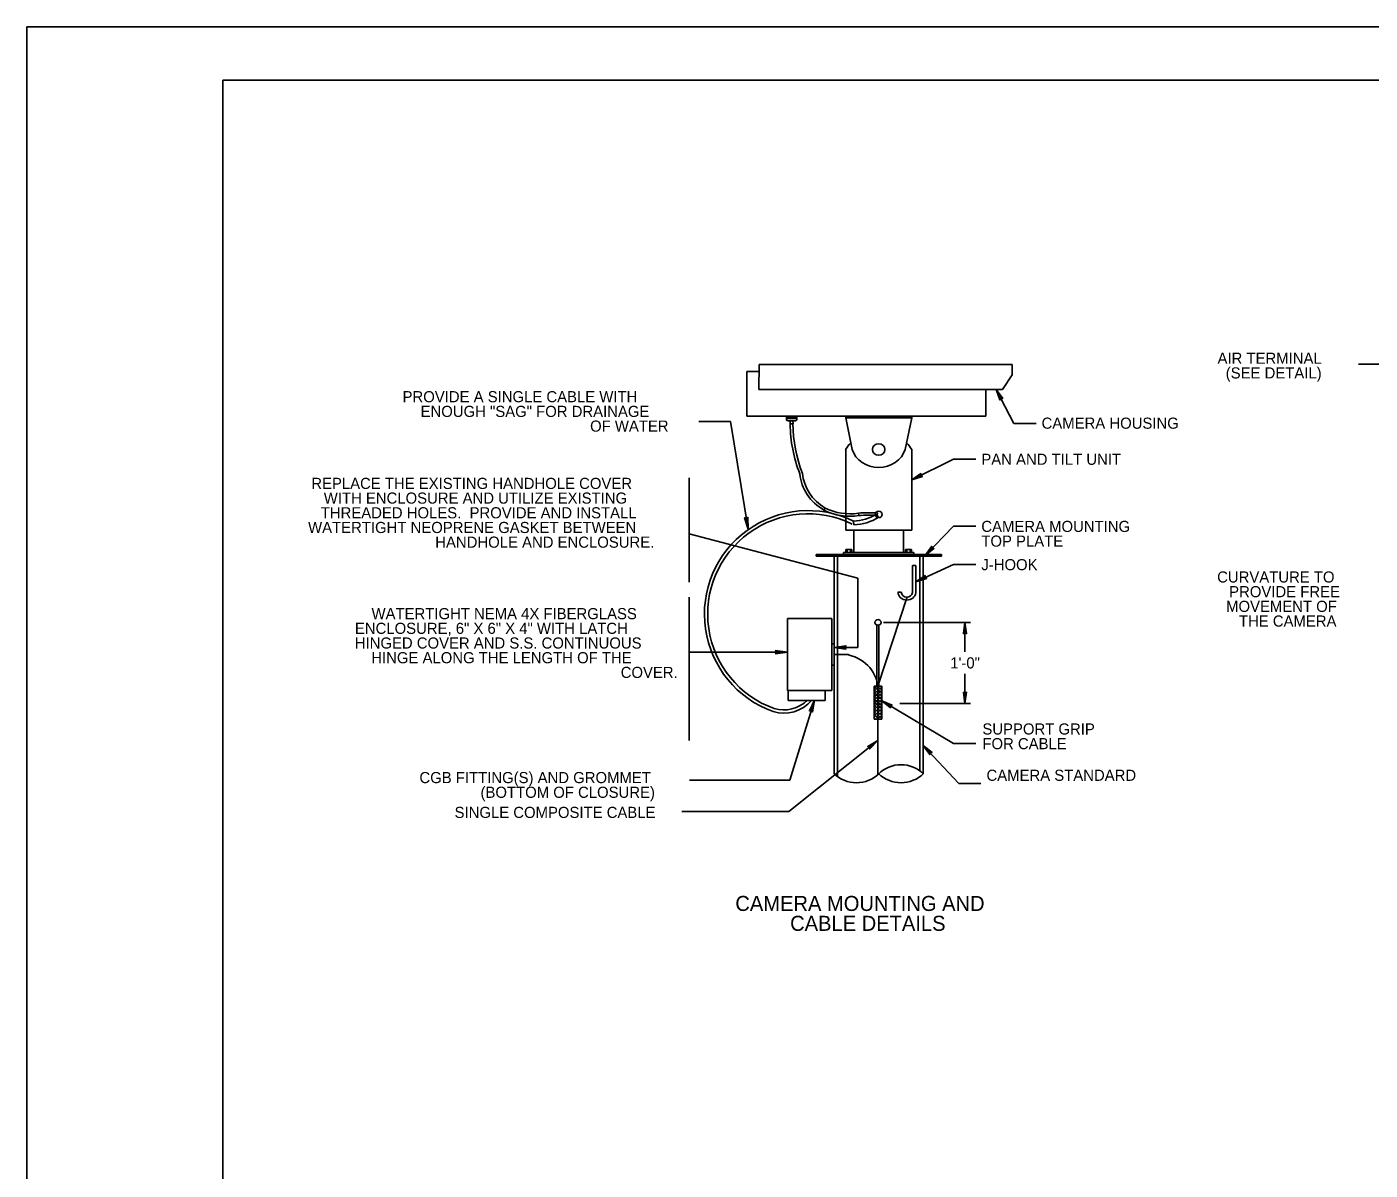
# Model space of a CAD drawing. Extents: x 507340 to 508388, y 495496 to 496156.
# Drawn here: x 507339.5 to 507718, y 495834 to 496156.1 of the extents above; entities that cross this region are included whole.
import ezdxf

# ---------------------------------------------------------------- set-up
doc = ezdxf.new("R2010")
doc.units = 0
doc.layers.add('1', color=7, linetype='Continuous')
doc.layers.add('41', color=7, linetype='Continuous')

msp = doc.modelspace()

# ---------------------------------------------------------------- linework, layer by layer
at = {"layer": '1'}
for p, q in [((508387.7, 496156.13), (507339.52, 496156.13)), ((507394.7, 496141.13), (507394.7, 495511.13)), ((508384.7, 496141.13), (507394.7, 496141.13)), ((507545.83, 496060.95), (507545.8, 496053.99)), ((507617.16, 496060.95), (507545.83, 496060.95)), ((507617.16, 496058.08), (507617.16, 496060.95)), ((507731.5, 496061.07), (507714.76, 496061.07)), ((507545.83, 496058.99), (507542.38, 496058.99)), ((507542.38, 496058.99), (507542.38, 496046.46)), ((507614.42, 496053.99), (507617.16, 496058.08)), ((507545.8, 496053.99), (507614.42, 496053.99)), ((507609.77, 496046.46), (507609.77, 496053.99)), ((507612.66, 496053.99), (507617.63, 496044.4)), ((507542.38, 496046.46), (507609.77, 496046.46)), ((507553.58, 496046.46), (507553.58, 496045.5)), ((507556.49, 496046.03), (507553.58, 496046.02)), ((507556.49, 496045.81), (507553.58, 496045.81)), ((507553.58, 496045.5), (507553.58, 496045.5)), ((507556.49, 496045.51), (507556.49, 496046.46)), ((507556.49, 496045.51), (507556.49, 496045.51)), ((507570.27, 496046.46), (507588.85, 496046.46)), ((507570.27, 496045.93), (507570.27, 496046.46)), ((507570.27, 496045.93), (507572.06, 496037.04)), ((507588.85, 496045.93), (507570.27, 496045.93)), ((507588.85, 496045.93), (507587.06, 496037.04)), ((507588.85, 496046.46), (507588.85, 496045.93)), ((507537.84, 496044.91), (507528.83, 496044.91)), ((507542.75, 496014.6), (507537.84, 496044.91)), ((507553.97, 496045.15), (507556.1, 496045.16)), ((507553.97, 496045.15), (507553.97, 496045.15)), ((507554.64, 496044.23), (507554.63, 496045.16)), ((507555.41, 496044.23), (507554.64, 496044.23)), ((507555.4, 496045.16), (507555.41, 496044.23)), ((507556.1, 496045.16), (507556.1, 496045.16)), ((507623.9, 496044.4), (507617.63, 496044.4)), ((507570.27, 496037.04), (507570.27, 496014.26)), ((507588.85, 496014.26), (507588.85, 496037.04)), ((507588.85, 496028.46), (507600.64, 496034.32)), ((507606.91, 496034.32), (507600.64, 496034.32)), ((507526.17, 496029.1), (507526.17, 495999.69)), ((507564.51, 496020.53), (507564.14, 496019.93)), ((507573.96, 496018.41), (507573.83, 496019.1)), ((507573.94, 496018.41), (507573.86, 496019.1)), ((507579.49, 496017.94), (507578.82, 496018.79)), ((507579.23, 496019.15), (507579.17, 496018.46)), ((507572.49, 496016.83), (507572.55, 496015.8)), ((507572.49, 496016.83), (507572.55, 496015.8)), ((507592.61, 496007.21), (507600.64, 496015.43)), ((507606.91, 496015.43), (507600.64, 496015.43)), ((507573.72, 496000.76), (507526.17, 496013.32)), ((507570.27, 496014.26), (507588.85, 496014.26)), ((507572.59, 496007.99), (507572.59, 496014.26)), ((507586.53, 496007.99), (507586.53, 496014.26)), ((507561.94, 496007.45), (507597.21, 496007.45)), ((507561.94, 496007.45), (507561.94, 496006.95)), ((507569.67, 496007.99), (507589.45, 496007.99)), ((507569.67, 496007.45), (507569.67, 496007.99)), ((507569.67, 496007.45), (507589.45, 496007.45)), ((507570.27, 496008.88), (507571.99, 496008.88)), ((507570.27, 496008.88), (507570.27, 496007.99)), ((507570.69, 496008.88), (507570.69, 496007.99)), ((507571.57, 496008.88), (507571.57, 496007.99)), ((507571.99, 496008.88), (507571.99, 496007.99)), ((507586.53, 496007.99), (507589.45, 496007.99)), ((507588.82, 496008.88), (507587.13, 496008.88)), ((507587.13, 496008.88), (507587.13, 496007.99)), ((507587.52, 496008.88), (507587.52, 496007.99)), ((507588.4, 496008.88), (507588.4, 496007.99)), ((507588.82, 496008.88), (507588.82, 496007.99)), ((507589.45, 496007.45), (507589.45, 496007.99)), ((507597.21, 496007.45), (507597.21, 496006.95)), ((507561.94, 496006.95), (507597.21, 496006.95)), ((507567.03, 496006.95), (507567.03, 495986.26)), ((507567.96, 496006.95), (507567.96, 495944.77)), ((507589.98, 496004.35), (507589.07, 496004.35)), ((507589.07, 496004.35), (507589.07, 495996.66)), ((507589.98, 495999.79), (507600.64, 496004.61)), ((507589.98, 495996.66), (507589.98, 496004.35)), ((507591.18, 496006.95), (507591.18, 495946.67)), ((507592.13, 496006.95), (507592.13, 495986.26)), ((507606.91, 496004.61), (507600.64, 496004.61)), ((507573.72, 495981.26), (507573.72, 496000.76)), ((507585.93, 495996.85), (507584.98, 495996.82)), ((507526.17, 495995.42), (507526.17, 495955.08)), ((507579.31, 495970.31), (507587.62, 495995.56)), ((507553.82, 495989.46), (507553.82, 495969.1)), ((507553.82, 495989.46), (507566.33, 495989.46)), ((507566.33, 495989.46), (507566.33, 495969.1)), ((507567.03, 495969.1), (507567.03, 495989.46)), ((507579.07, 495970.31), (507579.07, 495987.58)), ((507579.6, 495970.31), (507579.6, 495987.58)), ((507580.95, 495988.32), (507605.43, 495988.32)), ((507592.13, 495986.26), (507592.13, 495945.68)), ((507603.87, 495980.05), (507603.87, 495988.32)), ((507567.03, 495981.26), (507573.72, 495981.26)), ((507553.82, 495979.92), (507526.17, 495979.92)), ((507571.04, 495979.29), (507567.02, 495979.29)), ((507603.87, 495973.78), (507603.87, 495965.5)), ((507567.03, 495972.68), (507567.03, 495945.68)), ((507578.26, 495969.11), (507579.6, 495970.31)), ((507578.26, 495969.96), (507578.65, 495970.31)), ((507580.44, 495970.31), (507578.26, 495970.31)), ((507578.26, 495970.31), (507578.26, 495961.07)), ((507580.44, 495968.35), (507578.26, 495970.28)), ((507578.26, 495968.22), (507580.44, 495970.18)), ((507580.44, 495969.2), (507579.21, 495970.31)), ((507580.37, 495970.15), (507580.19, 495970.31)), ((507580.44, 495961.07), (507580.44, 495970.31)), ((507553.82, 495969.1), (507566.33, 495969.1)), ((507554.09, 495966.35), (507554.09, 495969.1)), ((507564.48, 495966.35), (507554.09, 495966.35)), ((507561.45, 495966.37), (507554.48, 495943.9)), ((507555.23, 495969.1), (507565.62, 495969.1)), ((507559.03, 495966.35), (507560.58, 495966.35)), ((507564.48, 495966.35), (507564.48, 495969.1)), ((507580.44, 495967.43), (507578.26, 495969.39)), ((507578.26, 495967.34), (507580.44, 495969.26)), ((507580.44, 495966.58), (507578.26, 495968.51)), ((507578.26, 495966.42), (507580.44, 495968.38)), ((507580.44, 495965.66), (507578.26, 495967.65)), ((507578.26, 495965.56), (507580.44, 495967.49)), ((507580.44, 495964.8), (507578.26, 495966.73)), ((507578.26, 495964.65), (507580.44, 495966.61)), ((507580.44, 495963.92), (507578.26, 495965.88)), ((507579.35, 495969.45), (507579.35, 495945.46)), ((507580.4, 495966.26), (507600.64, 495954.15)), ((507578.26, 495963.79), (507580.44, 495965.72)), ((507580.44, 495963), (507578.26, 495964.96)), ((507578.26, 495962.91), (507580.44, 495964.87)), ((507580.44, 495962.11), (507578.26, 495964.04)), ((507580.44, 495961.23), (507578.26, 495963.19)), ((507579.67, 495961.07), (507578.26, 495962.3)), ((507578.4, 495962.11), (507580.44, 495963.95)), ((507578.93, 495961.7), (507580.44, 495963.1)), ((507579.42, 495961.26), (507580.44, 495962.18)), ((507585.56, 495965.5), (507605.43, 495965.5)), ((507578.68, 495961.07), (507578.26, 495961.42)), ((507578.26, 495961.07), (507580.44, 495961.07)), ((507580.19, 495961.07), (507580.44, 495961.26)), ((507579.35, 495955.08), (507554.22, 495935.05)), ((507592.13, 495953.65), (507602.1, 495942.96)), ((507606.91, 495954.15), (507600.64, 495954.15)), ((507554.48, 495943.9), (507526.26, 495943.9)), ((507608.37, 495942.96), (507602.1, 495942.96)), ((507554.22, 495935.05), (507524.08, 495935.05))]:
    msp.add_line(p, q, dxfattribs=at)
for points in [[(507612.66, 496053.99), (507613.71, 496051), (507613.95, 496051.5), (507614.5, 496051.41)], [(507612.66, 496053.99), (507613.71, 496051), (507613.95, 496051.5), (507614.5, 496051.41)], [(507588.85, 496028.46), (507591.87, 496029.45), (507591.37, 496029.7), (507591.47, 496030.26)], [(507542.75, 496014.6), (507542.69, 496017.94), (507542.28, 496017.52), (507541.76, 496017.79)], [(507542.75, 496014.6), (507542.69, 496017.94), (507542.28, 496017.52), (507541.76, 496017.79)], [(507592.61, 496007.21), (507595.13, 496009.14), (507594.57, 496009.22), (507594.49, 496009.77)], [(507589.98, 495999.79), (507593.03, 496000.68), (507592.54, 496000.95), (507592.66, 496001.49)], [(507603.87, 495988.32), (507603.42, 495985.18), (507603.87, 495985.51), (507604.32, 495985.18)], [(507603.87, 495988.32), (507603.42, 495985.18), (507603.87, 495985.51), (507604.32, 495985.18)], [(507566.33, 495982.25), (507567.03, 495982.25), (507567.03, 495976.31), (507566.33, 495976.31)], [(507567.03, 495981.26), (507570.33, 495980.79), (507569.98, 495981.26), (507570.33, 495981.73)], [(507567.03, 495981.26), (507570.33, 495980.79), (507569.98, 495981.26), (507570.33, 495981.73)], [(507553.82, 495979.92), (507550.52, 495980.4), (507550.87, 495979.92), (507550.52, 495979.45)], [(507553.82, 495979.92), (507550.52, 495980.4), (507550.87, 495979.92), (507550.52, 495979.45)], [(507561.45, 495966.37), (507560.02, 495963.35), (507560.58, 495963.55), (507560.92, 495963.07)], [(507561.45, 495966.37), (507560.02, 495963.35), (507560.58, 495963.55), (507560.92, 495963.07)], [(507580.4, 495966.26), (507582.86, 495964.26), (507582.8, 495964.82), (507583.32, 495965.03)], [(507603.87, 495965.5), (507604.32, 495968.65), (507603.87, 495968.31), (507603.42, 495968.65)], [(507579.35, 495955.08), (507576.47, 495953.39), (507577.04, 495953.24), (507577.06, 495952.65)], [(507579.35, 495955.08), (507576.47, 495953.39), (507577.04, 495953.24), (507577.06, 495952.65)], [(507592.13, 495953.65), (507593.94, 495951.05), (507594.04, 495951.6), (507594.6, 495951.66)]]:
    msp.add_lwpolyline(points, close=True, dxfattribs=at)
for centre, radius, start, end in [((507559.63, 495990.66), 29.17, 63.8387, 250.3559), ((507559.63, 495990.66), 28.26, 63.8387, 250.3559), ((507559.63, 495990.66), 28.26, 63.8387, 250.3559), ((507552.81, 495973), 10.26, 253.0946, 319.615), ((507552.81, 495973), 9.36, 253.0946, 315.4335)]:
    msp.add_arc(centre, radius, start, end, dxfattribs=at)
for centre, major_axis, start_param, end_param in [((507553.97, 496045.5), (0.388, 0), 3.144045, 4.714842), ((507556.1, 496045.51), (0.388, 0), 4.714842, 6.285638), ((507601.91, 496044.34), (-47.28, 0), 0.002581, 0.34055), ((507601.91, 496044.34), (-46.51, 0), 0.002575, 0.342349), ((507579.55, 496032.6), (-10.53, 0), 5.556408, 5.795431), ((507579.55, 496032.6), (-10.53, 0), 3.629347, 3.86837), ((507579.55, 496039.03), (-7.81, 0), 0.288329, 2.853264), ((507572.3, 496031.23), (-14.99, 0), 0.080158, 0.995669), ((507572.34, 496031.26), (-14.28, 0), 0.073995, 0.990225), ((507571.48, 496031.9), (15.22, 0), 4.209154, 4.876113), ((507571.48, 496031.9), (14.45, 0), 4.209154, 4.876113), ((507571.96, 496027.48), (11.86, 0), 4.757179, 5.328638), ((507576.83, 495992.42), (29.84, 0), 1.490436, 1.670712), ((507571.96, 496027.48), (13.02, 0), 4.757179, 5.328638), ((507576.83, 495992.42), (29.07, 0), 1.490436, 1.670712), ((507587.51, 495996.86), (2.51, 0), 3.161296, 6.199956), ((507587.51, 495996.86), (1.58, 0), 3.161296, 6.199956), ((507568.2, 495969.45), (-11.15, 0), 3.141593, 4.45503), ((507585.85, 495940.67), (-8.39, 0), 3.867765, 5.557013), ((507573.3, 495950.69), (-8.39, 0), 0.726172, 2.41542), ((507585.85, 495950.69), (-8.39, 0), 0.726172, 2.41542)]:
    msp.add_ellipse(centre, major_axis=major_axis, ratio=0.898663, start_param=start_param, end_param=end_param, dxfattribs=at)
for centre, major_axis in [((507579.55, 496037.03), (1.78, 0)), ((507579.55, 496018.75), (1.01, 0)), ((507579.38, 495988.32), (0.871, 0))]:
    msp.add_ellipse(centre, major_axis=major_axis, ratio=0.898663, dxfattribs=at)
at = {"layer": '41'}
for points in [[(507339.52, 496156.13), (508387.7, 496156.13), (508387.7, 495496.13), (507339.52, 495496.13)], [(507394.7, 496141.13), (508384.7, 496141.13), (508384.7, 495511.13), (507394.7, 495511.13)]]:
    msp.add_lwpolyline(points, close=True, dxfattribs=at)

# ---------------------------------------------------------------- texts
at = {"layer": '1'}
for s, height, p in [('AIR TERMINAL', 3.1349, (507675.04, 496061.19)), ('(SEE DETAIL)', 3.1349, (507677.35, 496057.05)), ('CAMERA HOUSING', 3.1349, (507625.46, 496042.89)), ('PAN AND TILT UNIT', 3.1349, (507608.48, 496032.72)), ('REPLACE THE EXISTING HANDHOLE COVER', 3.1349, (507419.67, 496025.92)), (' WITH ENCLOSURE AND UTILIZE EXISTING', 3.1349, (507422.02, 496021.78)), ('THREADED HOLES.  PROVIDE AND INSTALL', 3.1349, (507422.34, 496017.64)), ('WATERTIGHT NEOPRENE GASKET BETWEEN', 3.1349, (507418.77, 496013.5)), ('CAMERA MOUNTING ', 3.1349, (507608.48, 496013.8)), ('HANDHOLE AND ENCLOSURE.', 3.1349, (507454.6, 496009.36)), ('TOP PLATE', 3.135, (507608.48, 496009.66)), ('J-HOOK', 3.135, (507608.48, 496003.02)), ('CURVATURE TO', 3.1349, (507674.93, 495999.55)), ('PROVIDE FREE', 3.1349, (507678.31, 495995.41)), ('MOVEMENT OF', 3.1349, (507677.45, 495991.27)), ('THE CAMERA', 3.135, (507681.07, 495987.13)), ('1\'-0"', 3.135, (507599.73, 495975.34)), ('SUPPORT GRIP', 3.1349, (507608.78, 495956.72)), ('FOR CABLE', 3.135, (507608.78, 495952.58)), ('CAMERA STANDARD ', 3.1349, (507609.94, 495943.67)), ('CGB FITTING(S) AND GROMMET', 3.1349, (507450.15, 495943.02)), ('(BOTTOM OF CLOSURE)', 3.1349, (507467.36, 495938.88)), ('SINGLE COMPOSITE CABLE', 3.1349, (507460.05, 495933.21)), ('CAMERA MOUNTING AND', 4.2396, (507539.16, 495907)), ('CABLE DETAILS', 4.2396, (507554.6, 495901.4))]:
    msp.add_text(s, height=height, dxfattribs=at).set_placement(p)
for s, height, p in [('PROVIDE A SINGLE CABLE WITH', 3.1348, (507445.39, 496050.35)), ('ENOUGH "SAG" FOR DRAINAGE', 3.1348, (507450.47, 496046.21)), ('OF WATER', 3.135, (507498.23, 496042.07)), ('WATERTIGHT NEMA 4X FIBERGLASS', 3.1344, (507436.65, 495989.22)), ('ENCLOSURE, 6" X 6" X 4" WITH LATCH', 3.1344, (507431.97, 495985.08)), ('HINGED COVER AND S.S. CONTINUOUS', 3.1344, (507431.93, 495980.94)), ('HINGE ALONG THE LENGTH OF THE', 3.1344, (507436.58, 495976.8)), ('COVER.', 3.134, (507506.86, 495972.66))]:
    msp.add_text(s, height=height, rotation=360, dxfattribs=at).set_placement(p)

doc.saveas('drawing.dxf')
